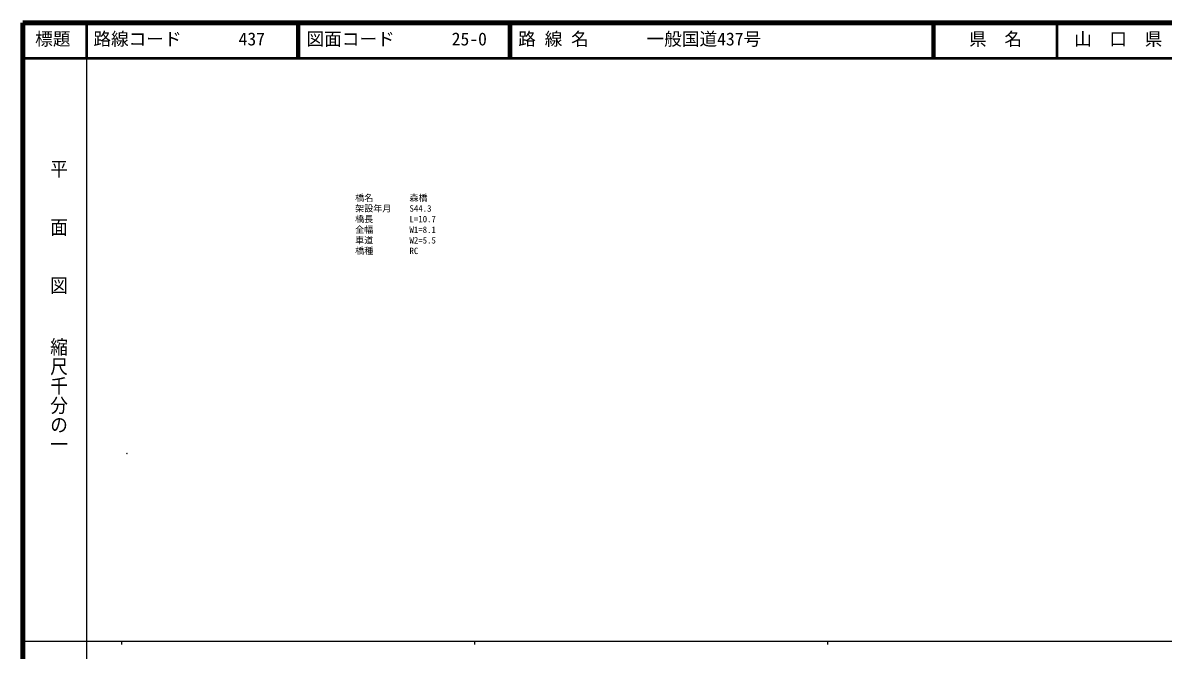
# Model space of a CAD drawing. Units: millimetres on the paper, with parts at other scales. Extents: x 40 to 680, y 20 to 380.
# Drawn here: x 40 to 363.1, y 202.4 to 380 of the extents above; entities that cross this region are included whole.
import ezdxf
from ezdxf.enums import TextEntityAlignment as Align

# ---------------------------------------------------------------- set-up
doc = ezdxf.new("R2010")
doc.units = ezdxf.units.MM
for name, color, linetype, lineweight in [('M-OTRS', 6, 'Continuous', 25), ('M-TTL', 2, 'Continuous', 140), ('M-TTL-BAND', 7, 'Continuous', 25), ('M-TTL-LINE', 7, 'Continuous', 50)]:
    doc.layers.add(name, color=color, linetype=linetype, lineweight=lineweight)
doc.layers.add('M-STR-HTXT', color=7, linetype='Continuous')
doc.layers.add('M-TTL-TXT', color=7, linetype='Continuous')
doc.styles.add('@ＭＳ ゴシック', font='')
doc.styles.add('ＭＳ ゴシック', font='')
doc.styles.get('@ＭＳ ゴシック').set_extended_font_data('@MS Gothic')
doc.styles.get('ＭＳ ゴシック').set_extended_font_data('MS Gothic')

msp = doc.modelspace()

# ---------------------------------------------------------------- linework, layer by layer
at = {"layer": 'M-OTRS'}
for radius in [0.0313, 0.025, 0.0188, 0.0125, 0.0063]:
    msp.add_circle((69.498, 258.112), radius, dxfattribs=at)
at = {"layer": 'M-TTL'}
for p, q in [((40, 380), (40, 20)), ((680, 380), (40, 380))]:
    msp.add_line(p, q, dxfattribs=at)
at = {"layer": 'M-TTL-BAND'}
for p, q in [((58, 370), (58, 20)), ((40, 205), (579, 205)), ((68, 205), (68, 204)), ((168, 205), (168, 204)), ((268, 205), (268, 204))]:
    msp.add_line(p, q, dxfattribs=at)
at = {"layer": 'M-TTL-LINE'}
for p, q in [((58, 380), (58, 370)), ((117.75, 380), (117.75, 370)), ((118.25, 380), (118.25, 370)), ((177.75, 380), (177.75, 370)), ((178.25, 380), (178.25, 370)), ((297.75, 380), (297.75, 370)), ((298.25, 380), (298.25, 370)), ((333, 380), (333, 370)), ((40, 370), (680, 370))]:
    msp.add_line(p, q, dxfattribs=at)

# ---------------------------------------------------------------- texts
at = {"layer": 'M-STR-HTXT', "style": 'ＭＳ ゴシック'}
for s, p in [('橋名\u3000\u3000\u3000\u3000森橋', (134.169, 328.977)), ('架設年月\u3000\u3000S44.3', (134.169, 325.977)), ('橋長\u3000\u3000\u3000\u3000L=10.7', (134.169, 322.977)), ('全幅\u3000\u3000\u3000\u3000W1=8.1', (134.169, 319.977)), ('車道\u3000\u3000\u3000\u3000W2=5.5', (134.169, 316.977)), ('橋種\u3000\u3000\u3000\u3000RC', (134.169, 313.977))]:
    msp.add_text(s, height=1.833, dxfattribs=at).set_placement(p, align=Align.BOTTOM_LEFT)
at = {"layer": 'M-TTL-BAND', "style": '@ＭＳ ゴシック', "width": 1.1}
for s, p in [('平\u3000\u3000面\u3000\u3000図', (47.277, 341.475)), ('縮尺千分の一', (47.277, 291.03))]:
    msp.add_text(s, height=3.666, rotation=270, dxfattribs=at).set_placement(p, align=Align.BOTTOM_LEFT)
at = {"layer": 'M-TTL-TXT', "style": 'ＭＳ ゴシック'}
for s, p in [('標題', (43.5, 372.5)), ('路線コード', (60, 372.5)), ('437', (101.142, 372.5)), ('図面コード', (120.38, 372.5)), ('25-0', (161.521, 372.5)), ('路 線 名', (180.38, 372.5)), ('一般国道437号', (216.734, 372.5)), ('県\u3000名', (308.125, 372.5)), ('山\u3000口\u3000県', (337.875, 372.5))]:
    msp.add_text(s, height=3.666, dxfattribs=at).set_placement(p, align=Align.BOTTOM_LEFT)

doc.saveas('drawing.dxf')
